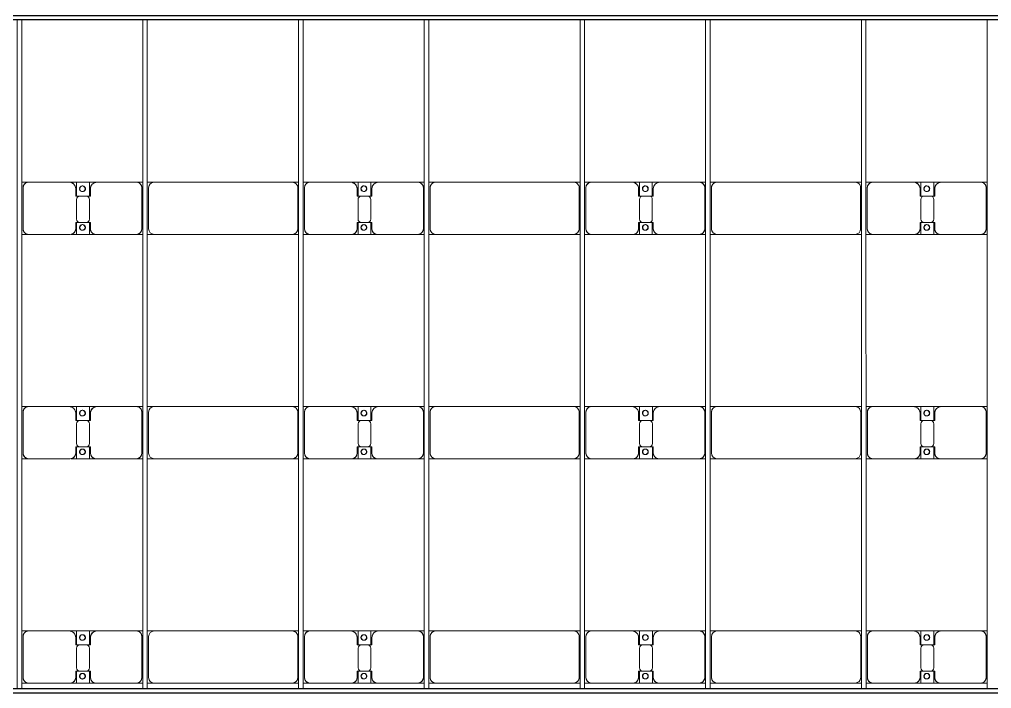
# Model space of a CAD drawing. Header units: millimetres. Extents: x -248177 to 167033, y 156986 to 268923.
# Drawn here: x -220183 to -211514, y 240459 to 246423 of the extents above; entities that cross this region are included whole.
import ezdxf

# ---------------------------------------------------------------- set-up
doc = ezdxf.new("R2010")
doc.units = ezdxf.units.MM
for name, color, linetype, lineweight in [('A-DETL-MBND', 5, 'Continuous', 9), ('A-GENM', 13, 'Continuous', 9), ('S-BEAM', 12, 'Continuous', 9)]:
    doc.layers.add(name, color=color, linetype=linetype, lineweight=lineweight)

# ---------------------------------------------------------------- blocks, each defined once
blk = doc.blocks.new('Dai phao do pin - DẢI PHAO ĐỠ PIN-V8-BỐ TRÍ KHUNG KẾT CẤU BÈ PIN 02')
at = {"layer": 'A-DETL-MBND', "color": 8}
for p, q in [((5727.8, 241.6), (5789.7, 241.6)), ((5727.8, 241.6), (5789.7, 241.6)), ((5739.7, 191.6), (5739.7, -173.4)), ((6149.7, 241.6), (5789.7, 241.6)), ((6149.7, 241.6), (6332.2, 241.6)), ((6332.2, 241.6), (6149.7, 241.6)), ((6209.7, 118.2), (6209.7, 181.6)), ((6217.8, 241.6), (6400.3, 241.6)), ((6217.8, 116.2), (6217.8, 241.6)), ((6400.3, 241.6), (6217.8, 241.6)), ((6332.2, 241.6), (6332.2, 116.2)), ((6340.3, 181.6), (6340.3, 118.2)), ((6750.3, 241.6), (6400.3, 241.6)), ((6750.3, 241.6), (6807.8, 241.6)), ((6750.3, 241.6), (6807.8, 241.6)), ((6800.3, -173.4), (6800.3, 191.6)), ((6847.8, 241.6), (6909.7, 241.6)), ((6847.8, 241.6), (6909.7, 241.6)), ((6859.7, 191.6), (6859.7, -173.4)), ((8140.3, 241.6), (6909.7, 241.6)), ((8140.3, 241.6), (8197.8, 241.6)), ((8140.3, 241.6), (8197.8, 241.6)), ((8190.3, -173.4), (8190.3, 191.6)), ((8237.8, 241.6), (8299.7, 241.6)), ((8237.8, 241.6), (8299.7, 241.6)), ((8249.7, 191.6), (8249.7, -173.4)), ((8659.7, 241.6), (8299.7, 241.6)), ((8659.7, 241.6), (8842.2, 241.6)), ((8842.2, 241.6), (8659.7, 241.6)), ((8719.7, 118.2), (8719.7, 181.6)), ((8727.8, 241.6), (8910.3, 241.6)), ((8727.8, 116.2), (8727.8, 241.6)), ((8910.3, 241.6), (8727.8, 241.6)), ((8842.2, 241.6), (8842.2, 116.2)), ((8850.3, 181.6), (8850.3, 118.2)), ((9260.3, 241.6), (8910.3, 241.6)), ((9260.3, 241.6), (9317.8, 241.6)), ((9260.3, 241.6), (9317.8, 241.6)), ((9310.3, -173.4), (9310.3, 191.6)), ((9357.8, 241.6), (9419.7, 241.6)), ((9357.8, 241.6), (9419.7, 241.6)), ((9369.7, 191.6), (9369.7, -173.4)), ((10650.3, 241.6), (9419.7, 241.6)), ((10650.3, 241.6), (10707.8, 241.6)), ((10650.3, 241.6), (10707.8, 241.6)), ((10700.3, -173.4), (10700.3, 191.6)), ((10747.8, 241.6), (10809.7, 241.6)), ((10747.8, 241.6), (10809.7, 241.6)), ((10759.7, 191.6), (10759.7, -173.4)), ((11169.7, 241.6), (10809.7, 241.6)), ((11169.7, 241.6), (11352.2, 241.6)), ((11352.2, 241.6), (11169.7, 241.6)), ((11229.7, 118.2), (11229.7, 181.6)), ((11237.8, 241.6), (11420.3, 241.6)), ((11237.8, 116.2), (11237.8, 241.6)), ((11420.3, 241.6), (11237.8, 241.6)), ((11352.2, 241.6), (11352.2, 116.2)), ((11360.3, 181.6), (11360.3, 118.2)), ((11770.3, 241.6), (11420.3, 241.6)), ((11770.3, 241.6), (11827.8, 241.6)), ((11770.3, 241.6), (11827.8, 241.6)), ((11820.3, -173.4), (11820.3, 191.6)), ((11867.8, 241.6), (11929.7, 241.6)), ((11867.8, 241.6), (11929.7, 241.6)), ((11879.7, 191.6), (11879.7, -173.4)), ((13160.3, 241.6), (11929.7, 241.6)), ((13160.3, 241.6), (13217.8, 241.6)), ((13160.3, 241.6), (13217.8, 241.6)), ((13210.3, -173.4), (13210.3, 191.6)), ((13257.8, 241.6), (13319.7, 241.6)), ((13257.8, 241.6), (13319.7, 241.6)), ((13269.7, 191.6), (13269.7, -173.4)), ((13679.7, 241.6), (13319.7, 241.6)), ((13679.7, 241.6), (13862.2, 241.6)), ((13862.2, 241.6), (13679.7, 241.6)), ((13739.7, 118.2), (13739.7, 181.6)), ((13747.8, 241.6), (13930.3, 241.6)), ((13747.8, 116.2), (13747.8, 241.6)), ((13930.3, 241.6), (13747.8, 241.6)), ((13862.2, 241.6), (13862.2, 116.2)), ((13870.3, 181.6), (13870.3, 118.2)), ((14280.3, 241.6), (13930.3, 241.6)), ((14280.3, 241.6), (14337.8, 241.6)), ((14280.3, 241.6), (14337.8, 241.6)), ((14330.3, -173.4), (14330.3, 191.6)), ((6302.2, 118.2), (6209.7, 118.2)), ((6217.8, 88.2), (6217.8, -88.2)), ((6340.3, 118.2), (6247.8, 118.2)), ((6332.2, -88.2), (6332.2, 88.2)), ((8812.2, 118.2), (8719.7, 118.2)), ((8727.8, 88.2), (8727.8, -88.2)), ((8850.3, 118.2), (8757.8, 118.2)), ((8842.2, -88.2), (8842.2, 88.2)), ((11322.2, 118.2), (11229.7, 118.2)), ((11237.8, 88.2), (11237.8, -88.2)), ((11360.3, 118.2), (11267.8, 118.2)), ((11352.2, -88.2), (11352.2, 88.2)), ((13832.2, 118.2), (13739.7, 118.2)), ((13747.8, 88.2), (13747.8, -88.2)), ((13870.3, 118.2), (13777.8, 118.2)), ((13862.2, -88.2), (13862.2, 88.2)), ((6209.7, -173.4), (6209.7, -118.2)), ((6209.7, -118.2), (6302.2, -118.2)), ((6217.8, -223.4), (6217.8, -116.2)), ((6247.8, -118.2), (6340.3, -118.2)), ((6332.2, -116.2), (6332.2, -223.4)), ((6340.3, -118.2), (6340.3, -173.4)), ((8719.7, -173.4), (8719.7, -118.2)), ((8719.7, -118.2), (8812.2, -118.2)), ((8727.8, -223.4), (8727.8, -116.2)), ((8757.8, -118.2), (8850.3, -118.2)), ((8842.2, -116.2), (8842.2, -223.4)), ((8850.3, -118.2), (8850.3, -173.4)), ((11229.7, -173.4), (11229.7, -118.2)), ((11229.7, -118.2), (11322.2, -118.2)), ((11237.8, -223.4), (11237.8, -116.2)), ((11267.8, -118.2), (11360.3, -118.2)), ((11352.2, -116.2), (11352.2, -223.4)), ((11360.3, -118.2), (11360.3, -173.4)), ((13739.7, -173.4), (13739.7, -118.2)), ((13739.7, -118.2), (13832.2, -118.2)), ((13747.8, -223.4), (13747.8, -116.2)), ((13777.8, -118.2), (13870.3, -118.2)), ((13862.2, -116.2), (13862.2, -223.4)), ((13870.3, -118.2), (13870.3, -173.4)), ((5789.7, -223.4), (5727.8, -223.4)), ((5789.7, -223.4), (5727.8, -223.4)), ((5789.7, -223.4), (6159.7, -223.4)), ((6332.2, -223.4), (6168.6, -223.4)), ((6168.6, -223.4), (6332.2, -223.4)), ((6390.3, -223.4), (6217.8, -223.4)), ((6217.8, -223.4), (6390.3, -223.4)), ((6390.3, -223.4), (6750.3, -223.4)), ((6807.8, -223.4), (6750.3, -223.4)), ((6807.8, -223.4), (6750.3, -223.4)), ((6909.7, -223.4), (6847.8, -223.4)), ((6909.7, -223.4), (6847.8, -223.4)), ((6909.7, -223.4), (8140.3, -223.4)), ((8197.8, -223.4), (8140.3, -223.4)), ((8197.8, -223.4), (8140.3, -223.4)), ((8299.7, -223.4), (8237.8, -223.4)), ((8299.7, -223.4), (8237.8, -223.4)), ((8299.7, -223.4), (8669.7, -223.4)), ((8842.2, -223.4), (8669.7, -223.4)), ((8669.7, -223.4), (8842.2, -223.4)), ((8900.3, -223.4), (8727.8, -223.4)), ((8727.8, -223.4), (8900.3, -223.4)), ((8900.3, -223.4), (9260.3, -223.4)), ((9317.8, -223.4), (9260.3, -223.4)), ((9317.8, -223.4), (9260.3, -223.4)), ((9419.7, -223.4), (9357.8, -223.4)), ((9419.7, -223.4), (9357.8, -223.4)), ((9419.7, -223.4), (10650.3, -223.4)), ((10707.8, -223.4), (10650.3, -223.4)), ((10707.8, -223.4), (10650.3, -223.4)), ((10809.7, -223.4), (10747.8, -223.4)), ((10809.7, -223.4), (10747.8, -223.4)), ((10809.7, -223.4), (11179.7, -223.4)), ((11352.2, -223.4), (11179.7, -223.4)), ((11179.7, -223.4), (11352.2, -223.4)), ((11410.3, -223.4), (11237.8, -223.4)), ((11237.8, -223.4), (11410.3, -223.4)), ((11410.3, -223.4), (11770.3, -223.4)), ((11827.8, -223.4), (11770.3, -223.4)), ((11827.8, -223.4), (11770.3, -223.4)), ((11929.7, -223.4), (11867.8, -223.4)), ((11929.7, -223.4), (11867.8, -223.4)), ((11929.7, -223.4), (13160.3, -223.4)), ((13217.8, -223.4), (13160.3, -223.4)), ((13217.8, -223.4), (13160.3, -223.4)), ((13319.7, -223.4), (13257.8, -223.4)), ((13319.7, -223.4), (13257.8, -223.4)), ((13319.7, -223.4), (13689.7, -223.4)), ((13862.2, -223.4), (13689.7, -223.4)), ((13689.7, -223.4), (13862.2, -223.4)), ((13920.3, -223.4), (13747.8, -223.4)), ((13747.8, -223.4), (13920.3, -223.4)), ((13920.3, -223.4), (14280.3, -223.4)), ((14337.8, -223.4), (14280.3, -223.4)), ((14337.8, -223.4), (14280.3, -223.4))]:
    blk.add_line(p, q, dxfattribs=at)
for centre, radius, start, end in [((5789.7, 191.6), 50, 90, 180), ((5789.7, 191.6), 50, 105, 180), ((6149.7, 181.6), 60, 0, 90), ((6149.7, 181.6), 60, 0, 60), ((6268.6, 183.2), 25, 0, 180), ((6268.6, 183.2), 25, 180, 0), ((6268.6, 183.2), 25, 0, 165), ((6271.4, 183.2), 25, 0, 180), ((6271.4, 183.2), 25, 90, 180), ((6271.4, 183.2), 25, 180, 0), ((6271.4, 183.2), 25, 180, 300), ((6268.6, 183.2), 25, 210, 0), ((6271.4, 183.2), 25, 15, 75), ((6271.4, 183.2), 25, 330, 345), ((6400.3, 181.6), 60, 90, 180), ((6400.3, 181.6), 60, 120, 180), ((6750.3, 191.6), 50, 360, 90), ((6750.3, 191.6), 50, 360, 75), ((6909.7, 191.6), 50, 90, 180), ((6909.7, 191.6), 50, 150, 180), ((6909.7, 191.6), 50, 105, 135), ((8140.3, 191.6), 50, 360, 90), ((8140.3, 191.6), 50, 60, 90), ((8140.3, 191.6), 50, 15, 30), ((8299.7, 191.6), 50, 90, 180), ((8299.7, 191.6), 50, 105, 180), ((8659.7, 181.6), 60, 0, 90), ((8659.7, 181.6), 60, 0, 60), ((8778.6, 183.2), 25, 360, 180), ((8778.6, 183.2), 25, 180, 360), ((8778.6, 183.2), 25, 360, 165), ((8781.4, 183.2), 25, 0, 180), ((8781.4, 183.2), 25, 90, 180), ((8781.4, 183.2), 25, 180, 360), ((8781.4, 183.2), 25, 180, 300), ((8778.6, 183.2), 25, 210, 360), ((8781.4, 183.2), 25, 15, 75), ((8781.4, 183.2), 25, 330, 345), ((8910.3, 181.6), 60, 90, 180), ((8910.3, 181.6), 60, 120, 180), ((9260.3, 191.6), 50, 0, 90), ((9260.3, 191.6), 50, 0, 75), ((9419.7, 191.6), 50, 90, 180), ((9419.7, 191.6), 50, 150, 180), ((9419.7, 191.6), 50, 105, 135), ((10650.3, 191.6), 50, 360, 90), ((10650.3, 191.6), 50, 60, 90), ((10650.3, 191.6), 50, 15, 30), ((10809.7, 191.6), 50, 90, 180), ((10809.7, 191.6), 50, 105, 180), ((11169.7, 181.6), 60, 360, 90), ((11169.7, 181.6), 60, 360, 60), ((11288.6, 183.2), 25, 0, 180), ((11288.6, 183.2), 25, 180, 0), ((11288.6, 183.2), 25, 0, 165), ((11291.4, 183.2), 25, 360, 180), ((11291.4, 183.2), 25, 90, 180), ((11291.4, 183.2), 25, 180, 0), ((11291.4, 183.2), 25, 180, 300), ((11288.6, 183.2), 25, 210, 0), ((11291.4, 183.2), 25, 15, 75), ((11291.4, 183.2), 25, 330, 345), ((11420.3, 181.6), 60, 90, 180), ((11420.3, 181.6), 60, 120, 180), ((11770.3, 191.6), 50, 360, 90), ((11770.3, 191.6), 50, 360, 75), ((11929.7, 191.6), 50, 90, 180), ((11929.7, 191.6), 50, 150, 180), ((11929.7, 191.6), 50, 105, 135), ((13160.3, 191.6), 50, 360, 90), ((13160.3, 191.6), 50, 60, 90), ((13160.3, 191.6), 50, 15, 30), ((13319.7, 191.6), 50, 90, 180), ((13319.7, 191.6), 50, 105, 180), ((13679.7, 181.6), 60, 360, 90), ((13679.7, 181.6), 60, 360, 60), ((13798.6, 183.2), 25, 360, 180), ((13798.6, 183.2), 25, 180, 0), ((13798.6, 183.2), 25, 360, 165), ((13801.4, 183.2), 25, 0, 180), ((13801.4, 183.2), 25, 90, 180), ((13801.4, 183.2), 25, 180, 0), ((13801.4, 183.2), 25, 180, 300), ((13798.6, 183.2), 25, 210, 0), ((13801.4, 183.2), 25, 15, 75), ((13801.4, 183.2), 25, 330, 345), ((13930.3, 181.6), 60, 90, 180), ((13930.3, 181.6), 60, 120, 180), ((14280.3, 191.6), 50, 0, 90), ((14280.3, 191.6), 50, 0, 75), ((6247.8, 88.2), 30, 90, 180), ((6302.2, 88.2), 30, 360, 90), ((8757.8, 88.2), 30, 90, 180), ((8812.2, 88.2), 30, 360, 90), ((11267.8, 88.2), 30, 90, 180), ((11322.2, 88.2), 30, 0, 90), ((13777.8, 88.2), 30, 90, 180), ((13832.2, 88.2), 30, 360, 90), ((6247.8, -88.2), 30, 180, 270), ((6268.6, -161.8), 25, 0, 180), ((6268.6, -161.8), 25, 180, 0), ((6268.6, -161.8), 25, 105, 165), ((6268.6, -161.8), 25, 195, 0), ((6271.4, -161.8), 25, 0, 180), ((6271.4, -161.8), 25, 105, 180), ((6271.4, -161.8), 25, 180, 0), ((6271.4, -161.8), 25, 180, 270), ((6268.6, -161.8), 25, 0, 75), ((6271.4, -161.8), 25, 15, 75), ((6271.4, -161.8), 25, 285, 345), ((6302.2, -88.2), 30, 270, 0), ((8757.8, -88.2), 30, 180, 270), ((8778.6, -161.8), 25, 0, 180), ((8778.6, -161.8), 25, 180, 0), ((8778.6, -161.8), 25, 105, 165), ((8778.6, -161.8), 25, 195, 0), ((8781.4, -161.8), 25, 0, 180), ((8781.4, -161.8), 25, 105, 180), ((8781.4, -161.8), 25, 180, 0), ((8781.4, -161.8), 25, 180, 270), ((8778.6, -161.8), 25, 0, 75), ((8781.4, -161.8), 25, 15, 75), ((8781.4, -161.8), 25, 285, 345), ((8812.2, -88.2), 30, 270, 0), ((11267.8, -88.2), 30, 180, 270), ((11288.6, -161.8), 25, 0, 180), ((11288.6, -161.8), 25, 180, 0), ((11288.6, -161.8), 25, 105, 165), ((11288.6, -161.8), 25, 195, 360), ((11291.4, -161.8), 25, 360, 180), ((11291.4, -161.8), 25, 105, 180), ((11291.4, -161.8), 25, 180, 360), ((11291.4, -161.8), 25, 180, 270), ((11288.6, -161.8), 25, 360, 75), ((11291.4, -161.8), 25, 15, 75), ((11291.4, -161.8), 25, 285, 345), ((11322.2, -88.2), 30, 270, 360), ((13777.8, -88.2), 30, 180, 270), ((13798.6, -161.8), 25, 360, 180), ((13798.6, -161.8), 25, 180, 360), ((13798.6, -161.8), 25, 105, 165), ((13798.6, -161.8), 25, 195, 360), ((13801.4, -161.8), 25, 360, 180), ((13801.4, -161.8), 25, 105, 180), ((13801.4, -161.8), 25, 180, 0), ((13801.4, -161.8), 25, 180, 270), ((13798.6, -161.8), 25, 360, 75), ((13801.4, -161.8), 25, 15, 75), ((13801.4, -161.8), 25, 285, 345), ((13832.2, -88.2), 30, 270, 0), ((5789.7, -173.4), 50, 180, 270), ((5789.7, -173.4), 50, 180, 255), ((6159.7, -173.4), 50, 270, 0), ((6159.7, -173.4), 50, 285, 0), ((6390.3, -173.4), 50, 180, 270), ((6390.3, -173.4), 50, 180, 255), ((6750.3, -173.4), 50, 270, 360), ((6750.3, -173.4), 50, 285, 360), ((6909.7, -173.4), 50, 180, 270), ((6909.7, -173.4), 50, 180, 210), ((6909.7, -173.4), 50, 240, 270), ((8140.3, -173.4), 50, 270, 360), ((8140.3, -173.4), 50, 285, 300), ((8140.3, -173.4), 50, 330, 360), ((8299.7, -173.4), 50, 180, 270), ((8299.7, -173.4), 50, 180, 255), ((8669.7, -173.4), 50, 270, 360), ((8669.7, -173.4), 50, 285, 360), ((8900.3, -173.4), 50, 180, 270), ((8900.3, -173.4), 50, 180, 255), ((9260.3, -173.4), 50, 270, 360), ((9260.3, -173.4), 50, 285, 360), ((9419.7, -173.4), 50, 180, 270), ((9419.7, -173.4), 50, 180, 210), ((9419.7, -173.4), 50, 240, 270), ((10650.3, -173.4), 50, 270, 360), ((10650.3, -173.4), 50, 285, 300), ((10650.3, -173.4), 50, 330, 360), ((10809.7, -173.4), 50, 180, 270), ((10809.7, -173.4), 50, 180, 255), ((11179.7, -173.4), 50, 270, 0), ((11179.7, -173.4), 50, 285, 0), ((11410.3, -173.4), 50, 180, 270), ((11410.3, -173.4), 50, 180, 255), ((11770.3, -173.4), 50, 270, 0), ((11770.3, -173.4), 50, 285, 360), ((11929.7, -173.4), 50, 180, 270), ((11929.7, -173.4), 50, 180, 210), ((11929.7, -173.4), 50, 240, 270), ((13160.3, -173.4), 50, 270, 360), ((13160.3, -173.4), 50, 285, 300), ((13160.3, -173.4), 50, 330, 360), ((13319.7, -173.4), 50, 180, 270), ((13319.7, -173.4), 50, 180, 255), ((13689.7, -173.4), 50, 270, 0), ((13689.7, -173.4), 50, 285, 360), ((13920.3, -173.4), 50, 180, 270), ((13920.3, -173.4), 50, 180, 255), ((14280.3, -173.4), 50, 270, 0), ((14280.3, -173.4), 50, 285, 360)]:
    blk.add_arc(centre, radius, start, end, dxfattribs=at)
blk = doc.blocks.new('Dai phao do pin - DẢI PHAO ĐỠ PIN-V9-BỐ TRÍ KHUNG KẾT CẤU BÈ PIN 02')
at = {"layer": 'A-DETL-MBND', "color": 8}
for p, q in [((5727.8, 241.6), (5789.7, 241.6)), ((5727.8, 241.6), (5789.7, 241.6)), ((5739.7, 191.6), (5739.7, -173.4)), ((6149.7, 241.6), (5789.7, 241.6)), ((6149.7, 241.6), (6332.2, 241.6)), ((6332.2, 241.6), (6149.7, 241.6)), ((6209.7, 118.2), (6209.7, 181.6)), ((6217.8, 241.6), (6400.3, 241.6)), ((6217.8, 116.2), (6217.8, 241.6)), ((6400.3, 241.6), (6217.8, 241.6)), ((6332.2, 241.6), (6332.2, 116.2)), ((6340.3, 181.6), (6340.3, 118.2)), ((6750.3, 241.6), (6400.3, 241.6)), ((6750.3, 241.6), (6807.8, 241.6)), ((6750.3, 241.6), (6807.8, 241.6)), ((6800.3, -173.4), (6800.3, 191.6)), ((6847.8, 241.6), (6909.7, 241.6)), ((6847.8, 241.6), (6909.7, 241.6)), ((6859.7, 191.6), (6859.7, -173.4)), ((8140.3, 241.6), (6909.7, 241.6)), ((8140.3, 241.6), (8197.8, 241.6)), ((8140.3, 241.6), (8197.8, 241.6)), ((8190.3, -173.4), (8190.3, 191.6)), ((8237.8, 241.6), (8299.7, 241.6)), ((8237.8, 241.6), (8299.7, 241.6)), ((8249.7, 191.6), (8249.7, -173.4)), ((8659.7, 241.6), (8299.7, 241.6)), ((8659.7, 241.6), (8842.2, 241.6)), ((8842.2, 241.6), (8659.7, 241.6)), ((8719.7, 118.2), (8719.7, 181.6)), ((8727.8, 241.6), (8910.3, 241.6)), ((8727.8, 116.2), (8727.8, 241.6)), ((8910.3, 241.6), (8727.8, 241.6)), ((8842.2, 241.6), (8842.2, 116.2)), ((8850.3, 181.6), (8850.3, 118.2)), ((9260.3, 241.6), (8910.3, 241.6)), ((9260.3, 241.6), (9317.8, 241.6)), ((9260.3, 241.6), (9317.8, 241.6)), ((9310.3, -173.4), (9310.3, 191.6)), ((9357.8, 241.6), (9419.7, 241.6)), ((9357.8, 241.6), (9419.7, 241.6)), ((9369.7, 191.6), (9369.7, -173.4)), ((10650.3, 241.6), (9419.7, 241.6)), ((10650.3, 241.6), (10707.8, 241.6)), ((10650.3, 241.6), (10707.8, 241.6)), ((10700.3, -173.4), (10700.3, 191.6)), ((10747.8, 241.6), (10809.7, 241.6)), ((10747.8, 241.6), (10809.7, 241.6)), ((10759.7, 191.6), (10759.7, -173.4)), ((11169.7, 241.6), (10809.7, 241.6)), ((11169.7, 241.6), (11352.2, 241.6)), ((11352.2, 241.6), (11169.7, 241.6)), ((11229.7, 118.2), (11229.7, 181.6)), ((11237.8, 241.6), (11420.3, 241.6)), ((11237.8, 116.2), (11237.8, 241.6)), ((11420.3, 241.6), (11237.8, 241.6)), ((11352.2, 241.6), (11352.2, 116.2)), ((11360.3, 181.6), (11360.3, 118.2)), ((11770.3, 241.6), (11420.3, 241.6)), ((11770.3, 241.6), (11827.8, 241.6)), ((11770.3, 241.6), (11827.8, 241.6)), ((11820.3, -173.4), (11820.3, 191.6)), ((11867.8, 241.6), (11929.7, 241.6)), ((11867.8, 241.6), (11929.7, 241.6)), ((11879.7, 191.6), (11879.7, -173.4)), ((13160.3, 241.6), (11929.7, 241.6)), ((13160.3, 241.6), (13217.8, 241.6)), ((13160.3, 241.6), (13217.8, 241.6)), ((13210.3, -173.4), (13210.3, 191.6)), ((13257.8, 241.6), (13319.7, 241.6)), ((13257.8, 241.6), (13319.7, 241.6)), ((13269.7, 191.6), (13269.7, -173.4)), ((13679.7, 241.6), (13319.7, 241.6)), ((13679.7, 241.6), (13862.2, 241.6)), ((13862.2, 241.6), (13679.7, 241.6)), ((13739.7, 118.2), (13739.7, 181.6)), ((13747.8, 241.6), (13930.3, 241.6)), ((13747.8, 116.2), (13747.8, 241.6)), ((13930.3, 241.6), (13747.8, 241.6)), ((13862.2, 241.6), (13862.2, 116.2)), ((13870.3, 181.6), (13870.3, 118.2)), ((14280.3, 241.6), (13930.3, 241.6)), ((14280.3, 241.6), (14337.8, 241.6)), ((14280.3, 241.6), (14337.8, 241.6)), ((14330.3, -173.4), (14330.3, 191.6)), ((6302.2, 118.2), (6209.7, 118.2)), ((6217.8, 88.2), (6217.8, -88.2)), ((6340.3, 118.2), (6247.8, 118.2)), ((6332.2, -88.2), (6332.2, 88.2)), ((8812.2, 118.2), (8719.7, 118.2)), ((8727.8, 88.2), (8727.8, -88.2)), ((8850.3, 118.2), (8757.8, 118.2)), ((8842.2, -88.2), (8842.2, 88.2)), ((11322.2, 118.2), (11229.7, 118.2)), ((11237.8, 88.2), (11237.8, -88.2)), ((11360.3, 118.2), (11267.8, 118.2)), ((11352.2, -88.2), (11352.2, 88.2)), ((13832.2, 118.2), (13739.7, 118.2)), ((13747.8, 88.2), (13747.8, -88.2)), ((13870.3, 118.2), (13777.8, 118.2)), ((13862.2, -88.2), (13862.2, 88.2)), ((6209.7, -173.4), (6209.7, -118.2)), ((6209.7, -118.2), (6302.2, -118.2)), ((6217.8, -223.4), (6217.8, -116.2)), ((6247.8, -118.2), (6340.3, -118.2)), ((6332.2, -116.2), (6332.2, -223.4)), ((6340.3, -118.2), (6340.3, -173.4)), ((8719.7, -173.4), (8719.7, -118.2)), ((8719.7, -118.2), (8812.2, -118.2)), ((8727.8, -223.4), (8727.8, -116.2)), ((8757.8, -118.2), (8850.3, -118.2)), ((8842.2, -116.2), (8842.2, -223.4)), ((8850.3, -118.2), (8850.3, -173.4)), ((11229.7, -173.4), (11229.7, -118.2)), ((11229.7, -118.2), (11322.2, -118.2)), ((11237.8, -223.4), (11237.8, -116.2)), ((11267.8, -118.2), (11360.3, -118.2)), ((11352.2, -116.2), (11352.2, -223.4)), ((11360.3, -118.2), (11360.3, -173.4)), ((13739.7, -173.4), (13739.7, -118.2)), ((13739.7, -118.2), (13832.2, -118.2)), ((13747.8, -223.4), (13747.8, -116.2)), ((13777.8, -118.2), (13870.3, -118.2)), ((13862.2, -116.2), (13862.2, -223.4)), ((13870.3, -118.2), (13870.3, -173.4)), ((5789.7, -223.4), (5727.8, -223.4)), ((5789.7, -223.4), (5727.8, -223.4)), ((5789.7, -223.4), (6159.7, -223.4)), ((6332.2, -223.4), (6168.5, -223.4)), ((6168.5, -223.4), (6332.2, -223.4)), ((6390.3, -223.4), (6217.8, -223.4)), ((6217.8, -223.4), (6390.3, -223.4)), ((6390.3, -223.4), (6750.3, -223.4)), ((6807.8, -223.4), (6750.3, -223.4)), ((6807.8, -223.4), (6750.3, -223.4)), ((6909.7, -223.4), (6847.8, -223.4)), ((6909.7, -223.4), (6847.8, -223.4)), ((6909.7, -223.4), (8140.3, -223.4)), ((8197.8, -223.4), (8140.3, -223.4)), ((8197.8, -223.4), (8140.3, -223.4)), ((8299.7, -223.4), (8237.8, -223.4)), ((8299.7, -223.4), (8237.8, -223.4)), ((8299.7, -223.4), (8669.7, -223.4)), ((8842.2, -223.4), (8669.7, -223.4)), ((8669.7, -223.4), (8842.2, -223.4)), ((8900.3, -223.4), (8727.8, -223.4)), ((8727.8, -223.4), (8900.3, -223.4)), ((8900.3, -223.4), (9260.3, -223.4)), ((9317.8, -223.4), (9260.3, -223.4)), ((9317.8, -223.4), (9260.3, -223.4)), ((9419.7, -223.4), (9357.8, -223.4)), ((9419.7, -223.4), (9357.8, -223.4)), ((9419.7, -223.4), (10650.3, -223.4)), ((10707.8, -223.4), (10650.3, -223.4)), ((10707.8, -223.4), (10650.3, -223.4)), ((10809.7, -223.4), (10747.8, -223.4)), ((10809.7, -223.4), (10747.8, -223.4)), ((10809.7, -223.4), (11179.7, -223.4)), ((11352.2, -223.4), (11179.7, -223.4)), ((11179.7, -223.4), (11352.2, -223.4)), ((11410.3, -223.4), (11237.8, -223.4)), ((11237.8, -223.4), (11410.3, -223.4)), ((11410.3, -223.4), (11770.3, -223.4)), ((11827.8, -223.4), (11770.3, -223.4)), ((11827.8, -223.4), (11770.3, -223.4)), ((11929.7, -223.4), (11867.8, -223.4)), ((11929.7, -223.4), (11867.8, -223.4)), ((11929.7, -223.4), (13160.3, -223.4)), ((13217.8, -223.4), (13160.3, -223.4)), ((13217.8, -223.4), (13160.3, -223.4)), ((13319.7, -223.4), (13257.8, -223.4)), ((13319.7, -223.4), (13257.8, -223.4)), ((13319.7, -223.4), (13689.7, -223.4)), ((13862.2, -223.4), (13689.7, -223.4)), ((13689.7, -223.4), (13862.2, -223.4)), ((13920.3, -223.4), (13747.8, -223.4)), ((13747.8, -223.4), (13920.3, -223.4)), ((13920.3, -223.4), (14280.3, -223.4)), ((14337.8, -223.4), (14280.3, -223.4)), ((14337.8, -223.4), (14280.3, -223.4))]:
    blk.add_line(p, q, dxfattribs=at)
for centre, radius, start, end in [((5789.7, 191.6), 50, 90, 180), ((5789.7, 191.6), 50, 105, 180), ((6149.7, 181.6), 60, 0, 90), ((6149.7, 181.6), 60, 0, 60), ((6268.6, 183.2), 25, 0, 180), ((6268.6, 183.2), 25, 180, 0), ((6268.6, 183.2), 25, 0, 165), ((6271.4, 183.2), 25, 0, 180), ((6271.4, 183.2), 25, 90, 180), ((6271.4, 183.2), 25, 180, 0), ((6271.4, 183.2), 25, 180, 300), ((6268.6, 183.2), 25, 210, 0), ((6271.4, 183.2), 25, 15, 75), ((6271.4, 183.2), 25, 330, 345), ((6400.3, 181.6), 60, 90, 180), ((6400.3, 181.6), 60, 120, 180), ((6750.3, 191.6), 50, 360, 90), ((6750.3, 191.6), 50, 360, 75), ((6909.7, 191.6), 50, 90, 180), ((6909.7, 191.6), 50, 150, 180), ((6909.7, 191.6), 50, 105, 135), ((8140.3, 191.6), 50, 360, 90), ((8140.3, 191.6), 50, 60, 90), ((8140.3, 191.6), 50, 15, 30), ((8299.7, 191.6), 50, 90, 180), ((8299.7, 191.6), 50, 105, 180), ((8659.7, 181.6), 60, 0, 90), ((8659.7, 181.6), 60, 0, 60), ((8778.6, 183.2), 25, 360, 180), ((8778.6, 183.2), 25, 180, 360), ((8778.6, 183.2), 25, 360, 165), ((8781.4, 183.2), 25, 0, 180), ((8781.4, 183.2), 25, 90, 180), ((8781.4, 183.2), 25, 180, 360), ((8781.4, 183.2), 25, 180, 300), ((8778.6, 183.2), 25, 210, 360), ((8781.4, 183.2), 25, 15, 75), ((8781.4, 183.2), 25, 330, 345), ((8910.3, 181.6), 60, 90, 180), ((8910.3, 181.6), 60, 120, 180), ((9260.3, 191.6), 50, 0, 90), ((9260.3, 191.6), 50, 0, 75), ((9419.7, 191.6), 50, 90, 180), ((9419.7, 191.6), 50, 150, 180), ((9419.7, 191.6), 50, 105, 135), ((10650.3, 191.6), 50, 360, 90), ((10650.3, 191.6), 50, 60, 90), ((10650.3, 191.6), 50, 15, 30), ((10809.7, 191.6), 50, 90, 180), ((10809.7, 191.6), 50, 105, 180), ((11169.7, 181.6), 60, 360, 90), ((11169.7, 181.6), 60, 360, 60), ((11288.6, 183.2), 25, 0, 180), ((11288.6, 183.2), 25, 180, 0), ((11288.6, 183.2), 25, 0, 165), ((11291.4, 183.2), 25, 360, 180), ((11291.4, 183.2), 25, 90, 180), ((11291.4, 183.2), 25, 180, 0), ((11291.4, 183.2), 25, 180, 300), ((11288.6, 183.2), 25, 210, 0), ((11291.4, 183.2), 25, 15, 75), ((11291.4, 183.2), 25, 330, 345), ((11420.3, 181.6), 60, 90, 180), ((11420.3, 181.6), 60, 120, 180), ((11770.3, 191.6), 50, 360, 90), ((11770.3, 191.6), 50, 360, 75), ((11929.7, 191.6), 50, 90, 180), ((11929.7, 191.6), 50, 150, 180), ((11929.7, 191.6), 50, 105, 135), ((13160.3, 191.6), 50, 360, 90), ((13160.3, 191.6), 50, 60, 90), ((13160.3, 191.6), 50, 15, 30), ((13319.7, 191.6), 50, 90, 180), ((13319.7, 191.6), 50, 105, 180), ((13679.7, 181.6), 60, 360, 90), ((13679.7, 181.6), 60, 360, 60), ((13798.6, 183.2), 25, 360, 180), ((13798.6, 183.2), 25, 180, 0), ((13798.6, 183.2), 25, 360, 165), ((13801.4, 183.2), 25, 0, 180), ((13801.4, 183.2), 25, 90, 180), ((13801.4, 183.2), 25, 180, 0), ((13801.4, 183.2), 25, 180, 300), ((13798.6, 183.2), 25, 210, 0), ((13801.4, 183.2), 25, 15, 75), ((13801.4, 183.2), 25, 330, 345), ((13930.3, 181.6), 60, 90, 180), ((13930.3, 181.6), 60, 120, 180), ((14280.3, 191.6), 50, 0, 90), ((14280.3, 191.6), 50, 0, 75), ((6247.8, 88.2), 30, 90, 180), ((6302.2, 88.2), 30, 360, 90), ((8757.8, 88.2), 30, 90, 180), ((8812.2, 88.2), 30, 360, 90), ((11267.8, 88.2), 30, 90, 180), ((11322.2, 88.2), 30, 0, 90), ((13777.8, 88.2), 30, 90, 180), ((13832.2, 88.2), 30, 360, 90), ((6247.8, -88.2), 30, 180, 270), ((6268.6, -161.8), 25, 0, 180), ((6268.6, -161.8), 25, 180, 0), ((6268.6, -161.8), 25, 105, 165), ((6268.6, -161.8), 25, 195, 0), ((6271.4, -161.8), 25, 0, 180), ((6271.4, -161.8), 25, 105, 180), ((6271.4, -161.8), 25, 180, 0), ((6271.4, -161.8), 25, 180, 270), ((6268.6, -161.8), 25, 0, 75), ((6271.4, -161.8), 25, 15, 75), ((6271.4, -161.8), 25, 285, 345), ((6302.2, -88.2), 30, 270, 0), ((8757.8, -88.2), 30, 180, 270), ((8778.6, -161.8), 25, 0, 180), ((8778.6, -161.8), 25, 180, 0), ((8778.6, -161.8), 25, 105, 165), ((8778.6, -161.8), 25, 195, 0), ((8781.4, -161.8), 25, 0, 180), ((8781.4, -161.8), 25, 105, 180), ((8781.4, -161.8), 25, 180, 0), ((8781.4, -161.8), 25, 180, 270), ((8778.6, -161.8), 25, 0, 75), ((8781.4, -161.8), 25, 15, 75), ((8781.4, -161.8), 25, 285, 345), ((8812.2, -88.2), 30, 270, 0), ((11267.8, -88.2), 30, 180, 270), ((11288.6, -161.8), 25, 0, 180), ((11288.6, -161.8), 25, 180, 0), ((11288.6, -161.8), 25, 105, 165), ((11288.6, -161.8), 25, 195, 360), ((11291.4, -161.8), 25, 360, 180), ((11291.4, -161.8), 25, 105, 180), ((11291.4, -161.8), 25, 180, 360), ((11291.4, -161.8), 25, 180, 270), ((11288.6, -161.8), 25, 360, 75), ((11291.4, -161.8), 25, 15, 75), ((11291.4, -161.8), 25, 285, 345), ((11322.2, -88.2), 30, 270, 360), ((13777.8, -88.2), 30, 180, 270), ((13798.6, -161.8), 25, 360, 180), ((13798.6, -161.8), 25, 180, 360), ((13798.6, -161.8), 25, 105, 165), ((13798.6, -161.8), 25, 195, 360), ((13801.4, -161.8), 25, 360, 180), ((13801.4, -161.8), 25, 105, 180), ((13801.4, -161.8), 25, 180, 0), ((13801.4, -161.8), 25, 180, 270), ((13798.6, -161.8), 25, 360, 75), ((13801.4, -161.8), 25, 15, 75), ((13801.4, -161.8), 25, 285, 345), ((13832.2, -88.2), 30, 270, 0), ((5789.7, -173.4), 50, 180, 270), ((5789.7, -173.4), 50, 180, 255), ((6159.7, -173.4), 50, 270, 0), ((6159.7, -173.4), 50, 285, 0), ((6390.3, -173.4), 50, 180, 270), ((6390.3, -173.4), 50, 180, 255), ((6750.3, -173.4), 50, 270, 360), ((6750.3, -173.4), 50, 285, 360), ((6909.7, -173.4), 50, 180, 270), ((6909.7, -173.4), 50, 180, 210), ((6909.7, -173.4), 50, 240, 270), ((8140.3, -173.4), 50, 270, 360), ((8140.3, -173.4), 50, 285, 300), ((8140.3, -173.4), 50, 330, 360), ((8299.7, -173.4), 50, 180, 270), ((8299.7, -173.4), 50, 180, 255), ((8669.7, -173.4), 50, 270, 360), ((8669.7, -173.4), 50, 285, 360), ((8900.3, -173.4), 50, 180, 270), ((8900.3, -173.4), 50, 180, 255), ((9260.3, -173.4), 50, 270, 360), ((9260.3, -173.4), 50, 285, 360), ((9419.7, -173.4), 50, 180, 270), ((9419.7, -173.4), 50, 180, 210), ((9419.7, -173.4), 50, 240, 270), ((10650.3, -173.4), 50, 270, 360), ((10650.3, -173.4), 50, 285, 300), ((10650.3, -173.4), 50, 330, 360), ((10809.7, -173.4), 50, 180, 270), ((10809.7, -173.4), 50, 180, 255), ((11179.7, -173.4), 50, 270, 0), ((11179.7, -173.4), 50, 285, 0), ((11410.3, -173.4), 50, 180, 270), ((11410.3, -173.4), 50, 180, 255), ((11770.3, -173.4), 50, 270, 0), ((11770.3, -173.4), 50, 285, 360), ((11929.7, -173.4), 50, 180, 270), ((11929.7, -173.4), 50, 180, 210), ((11929.7, -173.4), 50, 240, 270), ((13160.3, -173.4), 50, 270, 360), ((13160.3, -173.4), 50, 285, 300), ((13160.3, -173.4), 50, 330, 360), ((13319.7, -173.4), 50, 180, 270), ((13319.7, -173.4), 50, 180, 255), ((13689.7, -173.4), 50, 270, 0), ((13689.7, -173.4), 50, 285, 360), ((13920.3, -173.4), 50, 180, 270), ((13920.3, -173.4), 50, 180, 255), ((14280.3, -173.4), 50, 270, 0), ((14280.3, -173.4), 50, 285, 360)]:
    blk.add_arc(centre, radius, start, end, dxfattribs=at)
blk = doc.blocks.new('Dai phao do pin - DẢI PHAO ĐỠ PIN-V10-BỐ TRÍ KHUNG KẾT CẤU BÈ PIN 02')
at = {"layer": 'A-DETL-MBND', "color": 8}
for p, q in [((5727.8, 241.6), (5789.7, 241.6)), ((5727.8, 241.6), (5789.7, 241.6)), ((5739.7, 191.6), (5739.7, -173.4)), ((6149.7, 241.6), (5789.7, 241.6)), ((6149.7, 241.6), (6332.2, 241.6)), ((6332.2, 241.6), (6149.7, 241.6)), ((6209.7, 118.2), (6209.7, 181.6)), ((6217.8, 241.6), (6400.3, 241.6)), ((6217.8, 116.2), (6217.8, 241.6)), ((6400.3, 241.6), (6217.8, 241.6)), ((6332.2, 241.6), (6332.2, 116.2)), ((6340.3, 181.6), (6340.3, 118.2)), ((6750.3, 241.6), (6400.3, 241.6)), ((6750.3, 241.6), (6807.8, 241.6)), ((6750.3, 241.6), (6807.8, 241.6)), ((6800.3, -173.4), (6800.3, 191.6)), ((6847.8, 241.6), (6909.7, 241.6)), ((6847.8, 241.6), (6909.7, 241.6)), ((6859.7, 191.6), (6859.7, -173.4)), ((8140.3, 241.6), (6909.7, 241.6)), ((8140.3, 241.6), (8197.8, 241.6)), ((8140.3, 241.6), (8197.8, 241.6)), ((8190.3, -173.4), (8190.3, 191.6)), ((8237.8, 241.6), (8299.7, 241.6)), ((8237.8, 241.6), (8299.7, 241.6)), ((8249.7, 191.6), (8249.7, -173.4)), ((8659.7, 241.6), (8299.7, 241.6)), ((8659.7, 241.6), (8842.2, 241.6)), ((8842.2, 241.6), (8659.7, 241.6)), ((8719.7, 118.2), (8719.7, 181.6)), ((8727.8, 241.6), (8910.3, 241.6)), ((8727.8, 116.2), (8727.8, 241.6)), ((8910.3, 241.6), (8727.8, 241.6)), ((8842.2, 241.6), (8842.2, 116.2)), ((8850.3, 181.6), (8850.3, 118.2)), ((9260.3, 241.6), (8910.3, 241.6)), ((9260.3, 241.6), (9317.8, 241.6)), ((9260.3, 241.6), (9317.8, 241.6)), ((9310.3, -173.4), (9310.3, 191.6)), ((9357.8, 241.6), (9419.7, 241.6)), ((9357.8, 241.6), (9419.7, 241.6)), ((9369.7, 191.6), (9369.7, -173.4)), ((10650.3, 241.6), (9419.7, 241.6)), ((10650.3, 241.6), (10707.8, 241.6)), ((10650.3, 241.6), (10707.8, 241.6)), ((10700.3, -173.4), (10700.3, 191.6)), ((10747.8, 241.6), (10809.7, 241.6)), ((10747.8, 241.6), (10809.7, 241.6)), ((10759.7, 191.6), (10759.7, -173.4)), ((11169.7, 241.6), (10809.7, 241.6)), ((11169.7, 241.6), (11352.2, 241.6)), ((11352.2, 241.6), (11169.7, 241.6)), ((11229.7, 118.2), (11229.7, 181.6)), ((11237.8, 241.6), (11420.3, 241.6)), ((11237.8, 116.2), (11237.8, 241.6)), ((11420.3, 241.6), (11237.8, 241.6)), ((11352.2, 241.6), (11352.2, 116.2)), ((11360.3, 181.6), (11360.3, 118.2)), ((11770.3, 241.6), (11420.3, 241.6)), ((11770.3, 241.6), (11827.8, 241.6)), ((11770.3, 241.6), (11827.8, 241.6)), ((11820.3, -173.4), (11820.3, 191.6)), ((11867.8, 241.6), (11929.7, 241.6)), ((11867.8, 241.6), (11929.7, 241.6)), ((11879.7, 191.6), (11879.7, -173.4)), ((13160.3, 241.6), (11929.7, 241.6)), ((13160.3, 241.6), (13217.8, 241.6)), ((13160.3, 241.6), (13217.8, 241.6)), ((13210.3, -173.4), (13210.3, 191.6)), ((13257.8, 241.6), (13319.7, 241.6)), ((13257.8, 241.6), (13319.7, 241.6)), ((13269.7, 191.6), (13269.7, -173.4)), ((13679.7, 241.6), (13319.7, 241.6)), ((13679.7, 241.6), (13862.2, 241.6)), ((13862.2, 241.6), (13679.7, 241.6)), ((13739.7, 118.2), (13739.7, 181.6)), ((13747.8, 241.6), (13930.3, 241.6)), ((13747.8, 116.2), (13747.8, 241.6)), ((13930.3, 241.6), (13747.8, 241.6)), ((13862.2, 241.6), (13862.2, 116.2)), ((13870.3, 181.6), (13870.3, 118.2)), ((14280.3, 241.6), (13930.3, 241.6)), ((14280.3, 241.6), (14337.8, 241.6)), ((14280.3, 241.6), (14337.8, 241.6)), ((14330.3, -173.4), (14330.3, 191.6)), ((6302.2, 118.2), (6209.7, 118.2)), ((6217.8, 88.2), (6217.8, -88.2)), ((6340.3, 118.2), (6247.8, 118.2)), ((6332.2, -88.2), (6332.2, 88.2)), ((8812.2, 118.2), (8719.7, 118.2)), ((8727.8, 88.2), (8727.8, -88.2)), ((8850.3, 118.2), (8757.8, 118.2)), ((8842.2, -88.2), (8842.2, 88.2)), ((11322.2, 118.2), (11229.7, 118.2)), ((11237.8, 88.2), (11237.8, -88.2)), ((11360.3, 118.2), (11267.8, 118.2)), ((11352.2, -88.2), (11352.2, 88.2)), ((13832.2, 118.2), (13739.7, 118.2)), ((13747.8, 88.2), (13747.8, -88.2)), ((13870.3, 118.2), (13777.8, 118.2)), ((13862.2, -88.2), (13862.2, 88.2)), ((6209.7, -173.4), (6209.7, -118.2)), ((6209.7, -118.2), (6302.2, -118.2)), ((6217.8, -223.4), (6217.8, -116.2)), ((6247.8, -118.2), (6340.3, -118.2)), ((6332.2, -116.2), (6332.2, -223.4)), ((6340.3, -118.2), (6340.3, -173.4)), ((8719.7, -173.4), (8719.7, -118.2)), ((8719.7, -118.2), (8812.2, -118.2)), ((8727.8, -223.4), (8727.8, -116.2)), ((8757.8, -118.2), (8850.3, -118.2)), ((8842.2, -116.2), (8842.2, -223.4)), ((8850.3, -118.2), (8850.3, -173.4)), ((11229.7, -173.4), (11229.7, -118.2)), ((11229.7, -118.2), (11322.2, -118.2)), ((11237.8, -223.4), (11237.8, -116.2)), ((11267.8, -118.2), (11360.3, -118.2)), ((11352.2, -116.2), (11352.2, -223.4)), ((11360.3, -118.2), (11360.3, -173.4)), ((13739.7, -173.4), (13739.7, -118.2)), ((13739.7, -118.2), (13832.2, -118.2)), ((13747.8, -223.4), (13747.8, -116.2)), ((13777.8, -118.2), (13870.3, -118.2)), ((13862.2, -116.2), (13862.2, -223.4)), ((13870.3, -118.2), (13870.3, -173.4)), ((5789.7, -223.4), (5727.8, -223.4)), ((5789.7, -223.4), (5727.8, -223.4)), ((5789.7, -223.4), (6159.7, -223.4)), ((6332.2, -223.4), (6168.5, -223.4)), ((6168.5, -223.4), (6332.2, -223.4)), ((6390.3, -223.4), (6217.8, -223.4)), ((6217.8, -223.4), (6390.3, -223.4)), ((6390.3, -223.4), (6750.3, -223.4)), ((6807.8, -223.4), (6750.3, -223.4)), ((6807.8, -223.4), (6750.3, -223.4)), ((6909.7, -223.4), (6847.8, -223.4)), ((6909.7, -223.4), (6847.8, -223.4)), ((6909.7, -223.4), (8140.3, -223.4)), ((8197.8, -223.4), (8140.3, -223.4)), ((8197.8, -223.4), (8140.3, -223.4)), ((8299.7, -223.4), (8237.8, -223.4)), ((8299.7, -223.4), (8237.8, -223.4)), ((8299.7, -223.4), (8669.7, -223.4)), ((8842.2, -223.4), (8669.7, -223.4)), ((8669.7, -223.4), (8842.2, -223.4)), ((8900.3, -223.4), (8727.8, -223.4)), ((8727.8, -223.4), (8900.3, -223.4)), ((8900.3, -223.4), (9260.3, -223.4)), ((9317.8, -223.4), (9260.3, -223.4)), ((9317.8, -223.4), (9260.3, -223.4)), ((9419.7, -223.4), (9357.8, -223.4)), ((9419.7, -223.4), (9357.8, -223.4)), ((9419.7, -223.4), (10650.3, -223.4)), ((10707.8, -223.4), (10650.3, -223.4)), ((10707.8, -223.4), (10650.3, -223.4)), ((10809.7, -223.4), (10747.8, -223.4)), ((10809.7, -223.4), (10747.8, -223.4)), ((10809.7, -223.4), (11179.7, -223.4)), ((11352.2, -223.4), (11179.7, -223.4)), ((11179.7, -223.4), (11352.2, -223.4)), ((11410.3, -223.4), (11237.8, -223.4)), ((11237.8, -223.4), (11410.3, -223.4)), ((11410.3, -223.4), (11770.3, -223.4)), ((11827.8, -223.4), (11770.3, -223.4)), ((11827.8, -223.4), (11770.3, -223.4)), ((11929.7, -223.4), (11867.8, -223.4)), ((11929.7, -223.4), (11867.8, -223.4)), ((11929.7, -223.4), (13160.3, -223.4)), ((13217.8, -223.4), (13160.3, -223.4)), ((13217.8, -223.4), (13160.3, -223.4)), ((13319.7, -223.4), (13257.8, -223.4)), ((13319.7, -223.4), (13257.8, -223.4)), ((13319.7, -223.4), (13689.7, -223.4)), ((13862.2, -223.4), (13689.7, -223.4)), ((13689.7, -223.4), (13862.2, -223.4)), ((13920.3, -223.4), (13747.8, -223.4)), ((13747.8, -223.4), (13920.3, -223.4)), ((13920.3, -223.4), (14280.3, -223.4)), ((14337.8, -223.4), (14280.3, -223.4)), ((14337.8, -223.4), (14280.3, -223.4))]:
    blk.add_line(p, q, dxfattribs=at)
for centre, radius, start, end in [((5789.7, 191.6), 50, 90, 180), ((5789.7, 191.6), 50, 105, 180), ((6149.7, 181.6), 60, 0, 90), ((6149.7, 181.6), 60, 0, 60), ((6268.6, 183.2), 25, 0, 180), ((6268.6, 183.2), 25, 180, 0), ((6268.6, 183.2), 25, 0, 165), ((6271.4, 183.2), 25, 0, 180), ((6271.4, 183.2), 25, 90, 180), ((6271.4, 183.2), 25, 180, 0), ((6271.4, 183.2), 25, 180, 300), ((6268.6, 183.2), 25, 210, 0), ((6271.4, 183.2), 25, 15, 75), ((6271.4, 183.2), 25, 330, 345), ((6400.3, 181.6), 60, 90, 180), ((6400.3, 181.6), 60, 120, 180), ((6750.3, 191.6), 50, 360, 90), ((6750.3, 191.6), 50, 360, 75), ((6909.7, 191.6), 50, 90, 180), ((6909.7, 191.6), 50, 150, 180), ((6909.7, 191.6), 50, 105, 135), ((8140.3, 191.6), 50, 360, 90), ((8140.3, 191.6), 50, 60, 90), ((8140.3, 191.6), 50, 15, 30), ((8299.7, 191.6), 50, 90, 180), ((8299.7, 191.6), 50, 105, 180), ((8659.7, 181.6), 60, 0, 90), ((8659.7, 181.6), 60, 0, 60), ((8778.6, 183.2), 25, 360, 180), ((8778.6, 183.2), 25, 180, 360), ((8778.6, 183.2), 25, 360, 165), ((8781.4, 183.2), 25, 0, 180), ((8781.4, 183.2), 25, 90, 180), ((8781.4, 183.2), 25, 180, 360), ((8781.4, 183.2), 25, 180, 300), ((8778.6, 183.2), 25, 210, 360), ((8781.4, 183.2), 25, 15, 75), ((8781.4, 183.2), 25, 330, 345), ((8910.3, 181.6), 60, 90, 180), ((8910.3, 181.6), 60, 120, 180), ((9260.3, 191.6), 50, 0, 90), ((9260.3, 191.6), 50, 0, 75), ((9419.7, 191.6), 50, 90, 180), ((9419.7, 191.6), 50, 150, 180), ((9419.7, 191.6), 50, 105, 135), ((10650.3, 191.6), 50, 360, 90), ((10650.3, 191.6), 50, 60, 90), ((10650.3, 191.6), 50, 15, 30), ((10809.7, 191.6), 50, 90, 180), ((10809.7, 191.6), 50, 105, 180), ((11169.7, 181.6), 60, 360, 90), ((11169.7, 181.6), 60, 360, 60), ((11288.6, 183.2), 25, 0, 180), ((11288.6, 183.2), 25, 180, 0), ((11288.6, 183.2), 25, 0, 165), ((11291.4, 183.2), 25, 360, 180), ((11291.4, 183.2), 25, 90, 180), ((11291.4, 183.2), 25, 180, 0), ((11291.4, 183.2), 25, 180, 300), ((11288.6, 183.2), 25, 210, 0), ((11291.4, 183.2), 25, 15, 75), ((11291.4, 183.2), 25, 330, 345), ((11420.3, 181.6), 60, 90, 180), ((11420.3, 181.6), 60, 120, 180), ((11770.3, 191.6), 50, 360, 90), ((11770.3, 191.6), 50, 360, 75), ((11929.7, 191.6), 50, 90, 180), ((11929.7, 191.6), 50, 150, 180), ((11929.7, 191.6), 50, 105, 135), ((13160.3, 191.6), 50, 360, 90), ((13160.3, 191.6), 50, 60, 90), ((13160.3, 191.6), 50, 15, 30), ((13319.7, 191.6), 50, 90, 180), ((13319.7, 191.6), 50, 105, 180), ((13679.7, 181.6), 60, 360, 90), ((13679.7, 181.6), 60, 360, 60), ((13798.6, 183.2), 25, 360, 180), ((13798.6, 183.2), 25, 180, 0), ((13798.6, 183.2), 25, 360, 165), ((13801.4, 183.2), 25, 0, 180), ((13801.4, 183.2), 25, 90, 180), ((13801.4, 183.2), 25, 180, 0), ((13801.4, 183.2), 25, 180, 300), ((13798.6, 183.2), 25, 210, 0), ((13801.4, 183.2), 25, 15, 75), ((13801.4, 183.2), 25, 330, 345), ((13930.3, 181.6), 60, 90, 180), ((13930.3, 181.6), 60, 120, 180), ((14280.3, 191.6), 50, 0, 90), ((14280.3, 191.6), 50, 0, 75), ((6247.8, 88.2), 30, 90, 180), ((6302.2, 88.2), 30, 360, 90), ((8757.8, 88.2), 30, 90, 180), ((8812.2, 88.2), 30, 360, 90), ((11267.8, 88.2), 30, 90, 180), ((11322.2, 88.2), 30, 0, 90), ((13777.8, 88.2), 30, 90, 180), ((13832.2, 88.2), 30, 360, 90), ((6247.8, -88.2), 30, 180, 270), ((6268.6, -161.8), 25, 0, 180), ((6268.6, -161.8), 25, 180, 0), ((6268.6, -161.8), 25, 105, 165), ((6268.6, -161.8), 25, 195, 0), ((6271.4, -161.8), 25, 0, 180), ((6271.4, -161.8), 25, 105, 180), ((6271.4, -161.8), 25, 180, 0), ((6271.4, -161.8), 25, 180, 270), ((6268.6, -161.8), 25, 0, 75), ((6271.4, -161.8), 25, 15, 75), ((6271.4, -161.8), 25, 285, 345), ((6302.2, -88.2), 30, 270, 0), ((8757.8, -88.2), 30, 180, 270), ((8778.6, -161.8), 25, 0, 180), ((8778.6, -161.8), 25, 180, 0), ((8778.6, -161.8), 25, 105, 165), ((8778.6, -161.8), 25, 195, 0), ((8781.4, -161.8), 25, 0, 180), ((8781.4, -161.8), 25, 105, 180), ((8781.4, -161.8), 25, 180, 0), ((8781.4, -161.8), 25, 180, 270), ((8778.6, -161.8), 25, 0, 75), ((8781.4, -161.8), 25, 15, 75), ((8781.4, -161.8), 25, 285, 345), ((8812.2, -88.2), 30, 270, 0), ((11267.8, -88.2), 30, 180, 270), ((11288.6, -161.8), 25, 0, 180), ((11288.6, -161.8), 25, 180, 0), ((11288.6, -161.8), 25, 105, 165), ((11288.6, -161.8), 25, 195, 360), ((11291.4, -161.8), 25, 360, 180), ((11291.4, -161.8), 25, 105, 180), ((11291.4, -161.8), 25, 180, 360), ((11291.4, -161.8), 25, 180, 270), ((11288.6, -161.8), 25, 360, 75), ((11291.4, -161.8), 25, 15, 75), ((11291.4, -161.8), 25, 285, 345), ((11322.2, -88.2), 30, 270, 360), ((13777.8, -88.2), 30, 180, 270), ((13798.6, -161.8), 25, 360, 180), ((13798.6, -161.8), 25, 180, 360), ((13798.6, -161.8), 25, 105, 165), ((13798.6, -161.8), 25, 195, 360), ((13801.4, -161.8), 25, 360, 180), ((13801.4, -161.8), 25, 105, 180), ((13801.4, -161.8), 25, 180, 0), ((13801.4, -161.8), 25, 180, 270), ((13798.6, -161.8), 25, 360, 75), ((13801.4, -161.8), 25, 15, 75), ((13801.4, -161.8), 25, 285, 345), ((13832.2, -88.2), 30, 270, 0), ((5789.7, -173.4), 50, 180, 270), ((5789.7, -173.4), 50, 180, 255), ((6159.7, -173.4), 50, 270, 0), ((6159.7, -173.4), 50, 285, 0), ((6390.3, -173.4), 50, 180, 270), ((6390.3, -173.4), 50, 180, 255), ((6750.3, -173.4), 50, 270, 360), ((6750.3, -173.4), 50, 285, 360), ((6909.7, -173.4), 50, 180, 270), ((6909.7, -173.4), 50, 180, 210), ((6909.7, -173.4), 50, 240, 270), ((8140.3, -173.4), 50, 270, 360), ((8140.3, -173.4), 50, 285, 300), ((8140.3, -173.4), 50, 330, 360), ((8299.7, -173.4), 50, 180, 270), ((8299.7, -173.4), 50, 180, 255), ((8669.7, -173.4), 50, 270, 360), ((8669.7, -173.4), 50, 285, 360), ((8900.3, -173.4), 50, 180, 270), ((8900.3, -173.4), 50, 180, 255), ((9260.3, -173.4), 50, 270, 360), ((9260.3, -173.4), 50, 285, 360), ((9419.7, -173.4), 50, 180, 270), ((9419.7, -173.4), 50, 180, 210), ((9419.7, -173.4), 50, 240, 270), ((10650.3, -173.4), 50, 270, 360), ((10650.3, -173.4), 50, 285, 300), ((10650.3, -173.4), 50, 330, 360), ((10809.7, -173.4), 50, 180, 270), ((10809.7, -173.4), 50, 180, 255), ((11179.7, -173.4), 50, 270, 0), ((11179.7, -173.4), 50, 285, 0), ((11410.3, -173.4), 50, 180, 270), ((11410.3, -173.4), 50, 180, 255), ((11770.3, -173.4), 50, 270, 0), ((11770.3, -173.4), 50, 285, 360), ((11929.7, -173.4), 50, 180, 270), ((11929.7, -173.4), 50, 180, 210), ((11929.7, -173.4), 50, 240, 270), ((13160.3, -173.4), 50, 270, 360), ((13160.3, -173.4), 50, 285, 300), ((13160.3, -173.4), 50, 330, 360), ((13319.7, -173.4), 50, 180, 270), ((13319.7, -173.4), 50, 180, 255), ((13689.7, -173.4), 50, 270, 0), ((13689.7, -173.4), 50, 285, 360), ((13920.3, -173.4), 50, 180, 270), ((13920.3, -173.4), 50, 180, 255), ((14280.3, -173.4), 50, 270, 0), ((14280.3, -173.4), 50, 285, 360)]:
    blk.add_arc(centre, radius, start, end, dxfattribs=at)
blk = doc.blocks.new('Dầm C52 - Dầm C52-24592-BỐ TRÍ KHUNG KẾT CẤU BÈ PIN 02')
at = {"layer": 'S-BEAM', "color": 1}
for p, q in [((19807.1, 20), (25767.1, 20)), ((25767.1, -20), (19807.1, -20))]:
    blk.add_line(p, q, dxfattribs=at)
blk = doc.blocks.new('Dầm C52 - Dầm C52-V97-BỐ TRÍ KHUNG KẾT CẤU BÈ PIN 02')
at = {"layer": 'S-BEAM', "color": 1}
blk.add_line((19807.1, 20), (25767.1, 20), dxfattribs=at)
blk = doc.blocks.new('Dầm C52 - Hộp 40x60-25239-BỐ TRÍ KHUNG KẾT CẤU BÈ PIN 02')
at = {"layer": 'S-BEAM', "color": 3, "lineweight": 25}
for p, q in [((-146407.2, 20), (146407.2, 20)), ((146407.2, -20), (-146407.2, -20))]:
    blk.add_line(p, q, dxfattribs=at)
blk = doc.blocks.new('HOBANMONG_BEPIN 2_rvt-1-BỐ TRÍ KHUNG KẾT CẤU BÈ PIN 02')
at = {"layer": 'A-GENM', "lineweight": 9, "rotation": 0.0007586094741477002}
for name, p in [('Dai phao do pin - DẢI PHAO ĐỠ PIN-V8-BỐ TRÍ KHUNG KẾT CẤU BÈ PIN 02', (-225891.2, 244731)), ('Dai phao do pin - DẢI PHAO ĐỠ PIN-V9-BỐ TRÍ KHUNG KẾT CẤU BÈ PIN 02', (-225891.1, 242731)), ('Dai phao do pin - DẢI PHAO ĐỠ PIN-V10-BỐ TRÍ KHUNG KẾT CẤU BÈ PIN 02', (-225891.1, 240731))]:
    blk.add_blockref(name, p, dxfattribs=at)
at = {"layer": 'S-BEAM', "lineweight": 9}
for name, p, rotation in [('Dầm C52 - Dầm C52-24592-BỐ TRÍ KHUNG KẾT CẤU BÈ PIN 02', (-220183, 220652.3), 90.00075860989138), ('Dầm C52 - Dầm C52-24592-BỐ TRÍ KHUNG KẾT CẤU BÈ PIN 02', (-219063, 220652.3), 90.00075860989138), ('Dầm C52 - Dầm C52-24592-BỐ TRÍ KHUNG KẾT CẤU BÈ PIN 02', (-217673, 220652.3), 90.00075860989138), ('Dầm C52 - Dầm C52-24592-BỐ TRÍ KHUNG KẾT CẤU BÈ PIN 02', (-216553, 220652.3), 90.00075860989138), ('Dầm C52 - Dầm C52-24592-BỐ TRÍ KHUNG KẾT CẤU BÈ PIN 02', (-215163, 220652.4), 90.00075860989138), ('Dầm C52 - Dầm C52-24592-BỐ TRÍ KHUNG KẾT CẤU BÈ PIN 02', (-214043, 220652.4), 90.00075860989138), ('Dầm C52 - Dầm C52-24592-BỐ TRÍ KHUNG KẾT CẤU BÈ PIN 02', (-212653, 220652.4), 90.00075860989138), ('Dầm C52 - Dầm C52-V97-BỐ TRÍ KHUNG KẾT CẤU BÈ PIN 02', (-211533, 220652.4), 90.00075860989138), ('Dầm C52 - Hộp 40x60-25239-BỐ TRÍ KHUNG KẾT CẤU BÈ PIN 02', (-83316.1, 246441.2), 0.0007586094741477002), ('Dầm C52 - Hộp 40x60-25239-BỐ TRÍ KHUNG KẾT CẤU BÈ PIN 02', (-83316.1, 240441.2), 0.0007586094741477002)]:
    blk.add_blockref(name, p, dxfattribs=dict(at, rotation=rotation))

msp = doc.modelspace()

# ---------------------------------------------------------------- block references
at = {"lineweight": 5}
msp.add_blockref('HOBANMONG_BEPIN 2_rvt-1-BỐ TRÍ KHUNG KẾT CẤU BÈ PIN 02', (0, 0), dxfattribs=at)

doc.saveas('drawing.dxf')
